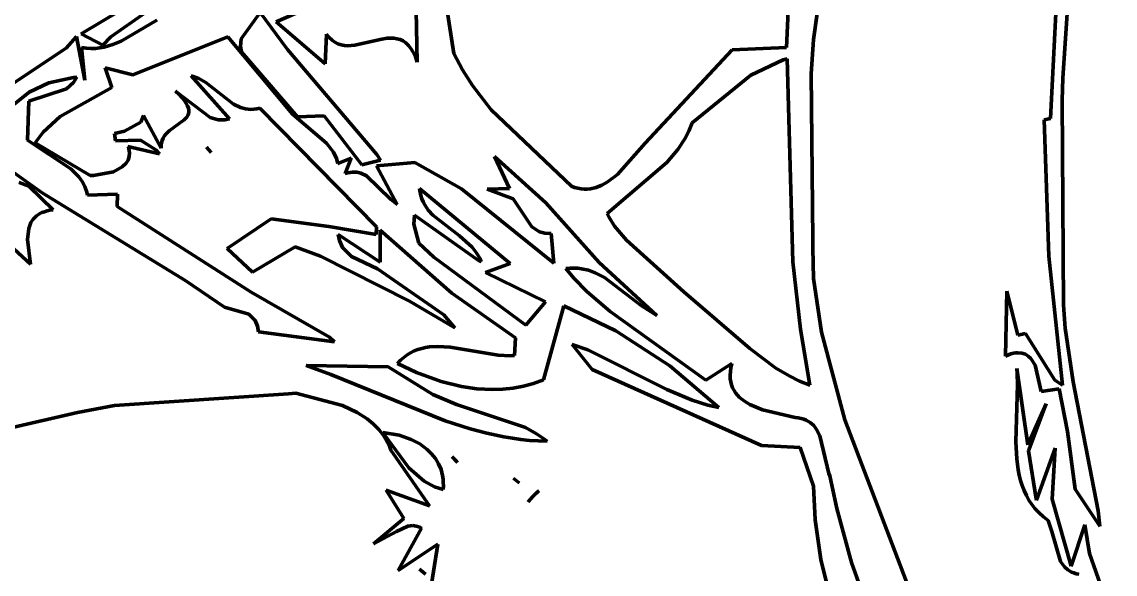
# Model space of a CAD drawing. Header units: millimetres. Extents: x 0 to 11, y 0 to 14.1.
# Drawn here: x 6.625 to 7.959, y 4.24 to 4.915 of the extents above; entities that cross this region are included whole.
import ezdxf

# ---------------------------------------------------------------- set-up
doc = ezdxf.new("R2010")
doc.units = ezdxf.units.MM
doc.layers.add('color#010101ff', color=7, linetype='CONTINUOUS', lineweight=100)
doc.layers.add('color#fefefeff', color=7, linetype='CONTINUOUS', lineweight=100)

msp = doc.modelspace()

# ---------------------------------------------------------------- linework, layer by layer
at = {"layer": 'color#010101ff'}
for p, q in [((7.913, 5.1012), (7.8954, 4.8462)), ((7.8806, 4.797), (7.8918, 5.0256)), ((7.1323, 5.0053), (7.1521, 4.8763)), ((7.1073, 4.8659), (7.1049, 4.9938)), ((7.0627, 4.9708), (6.9352, 4.9151)), ((6.6969, 4.9006), (6.7685, 4.9438)), ((6.7752, 4.9259), (6.7333, 4.8968)), ((6.9157, 4.9264), (6.8923, 4.8945)), ((6.9491, 4.8815), (6.9157, 4.9264)), ((7.558, 4.8839), (7.5601, 4.9282)), ((7.5956, 4.9252), (7.5913, 4.8937)), ((6.7458, 4.8916), (6.7895, 4.9173)), ((6.9352, 4.9151), (6.9951, 4.8636)), ((6.7237, 4.8868), (6.6969, 4.9006)), ((6.9951, 4.8636), (6.9967, 4.9)), ((6.9967, 4.9), (6.9999, 4.8959)), ((6.6787, 4.8831), (6.6915, 4.897)), ((6.6915, 4.897), (6.7016, 4.8438)), ((6.7333, 4.8968), (6.7237, 4.8868)), ((6.7253, 4.8842), (6.7306, 4.8856)), ((6.7306, 4.8856), (6.7357, 4.8873)), ((6.7357, 4.8873), (6.7458, 4.8916)), ((6.8763, 4.8966), (6.7601, 4.8503)), ((6.9551, 4.8022), (6.8763, 4.8966)), ((6.8923, 4.8945), (6.8915, 4.885)), ((6.9999, 4.8959), (7.0033, 4.8927)), ((7.0033, 4.8927), (7.0068, 4.8901)), ((7.0068, 4.8901), (7.0106, 4.8883)), ((7.0106, 4.8883), (7.0145, 4.887)), ((7.0145, 4.887), (7.0185, 4.8862)), ((7.0185, 4.8862), (7.0226, 4.8859)), ((7.0226, 4.8859), (7.0268, 4.8861)), ((7.0268, 4.8861), (7.0311, 4.8865)), ((7.0311, 4.8865), (7.062, 4.8936)), ((7.062, 4.8936), (7.0705, 4.895)), ((7.0705, 4.895), (7.0747, 4.8952)), ((7.0747, 4.8952), (7.0787, 4.8951)), ((7.0787, 4.8951), (7.0826, 4.8945)), ((7.0826, 4.8945), (7.0864, 4.8934)), ((7.0864, 4.8934), (7.09, 4.8917)), ((7.09, 4.8917), (7.0934, 4.8894)), ((7.0934, 4.8894), (7.0967, 4.8863)), ((7.0967, 4.8863), (7.0997, 4.8825)), ((7.5913, 4.8937), (7.5881, 4.8514)), ((6.6046, 4.8336), (6.6787, 4.8831)), ((6.7016, 4.8438), (6.6975, 4.8839)), ((6.6975, 4.8839), (6.7033, 4.883)), ((6.7033, 4.883), (6.709, 4.8826)), ((6.709, 4.8826), (6.7145, 4.8827)), ((6.7145, 4.8827), (6.72, 4.8833)), ((6.72, 4.8833), (6.7253, 4.8842)), ((6.8915, 4.885), (6.8928, 4.8785)), ((6.8928, 4.8785), (6.9611, 4.7989)), ((7.0581, 4.7529), (6.9491, 4.8815)), ((7.0997, 4.8825), (7.1025, 4.8779)), ((7.1025, 4.8779), (7.1051, 4.8724)), ((7.1051, 4.8724), (7.1073, 4.8659)), ((7.1521, 4.8763), (7.1628, 4.8564)), ((7.3858, 4.7668), (7.492, 4.8807)), ((7.492, 4.8807), (7.558, 4.8839)), ((6.7601, 4.8503), (6.7264, 4.8588)), ((6.7264, 4.8588), (6.7345, 4.835)), ((7.5542, 4.8685), (7.5145, 4.8499)), ((7.5588, 4.8701), (7.5542, 4.8685)), ((7.5661, 4.6218), (7.5588, 4.8701)), ((6.6877, 4.8472), (6.6578, 4.8405)), ((6.6877, 4.8411), (6.6916, 4.8475)), ((6.6916, 4.8475), (6.6877, 4.8472)), ((6.878, 4.7965), (6.8312, 4.8491)), ((6.8312, 4.8491), (6.8344, 4.8483)), ((6.8344, 4.8483), (6.8406, 4.8459)), ((6.8406, 4.8459), (6.8493, 4.841)), ((7.1628, 4.8564), (7.1749, 4.8375)), ((7.5145, 4.8499), (7.4429, 4.7918)), ((7.5881, 4.8514), (7.5903, 4.6494)), ((7.8954, 4.8462), (7.8948, 4.8193)), ((6.633, 4.8181), (6.6793, 4.8333)), ((6.6578, 4.8405), (6.6337, 4.8291)), ((6.7345, 4.835), (6.6714, 4.7993)), ((6.6793, 4.8333), (6.6877, 4.8411)), ((6.8493, 4.841), (6.8832, 4.8145)), ((7.1749, 4.8375), (7.1978, 4.8078)), ((6.6337, 4.8291), (6.6129, 4.8126)), ((6.8166, 4.8262), (6.8122, 4.8304)), ((6.8122, 4.8304), (6.8544, 4.7983)), ((6.8202, 4.8223), (6.8166, 4.8262)), ((6.8231, 4.8188), (6.8202, 4.8223)), ((6.8254, 4.8155), (6.8231, 4.8188)), ((7.8948, 4.8193), (7.8962, 4.5691)), ((6.6315, 4.7707), (6.633, 4.8181)), ((6.827, 4.8125), (6.8254, 4.8155)), ((6.828, 4.8097), (6.827, 4.8125)), ((6.8285, 4.8072), (6.828, 4.8097)), ((6.8286, 4.8048), (6.8285, 4.8072)), ((6.8832, 4.8145), (6.8917, 4.8104)), ((6.8917, 4.8104), (6.8978, 4.8087)), ((6.8978, 4.8087), (6.9044, 4.8082)), ((6.9044, 4.8082), (6.9078, 4.8083)), ((6.9078, 4.8083), (6.9115, 4.8088)), ((6.9115, 4.8088), (6.9152, 4.8096)), ((6.9152, 4.8096), (7.0577, 4.6647)), ((7.1978, 4.8078), (7.2955, 4.7143)), ((6.6714, 4.7993), (6.6507, 4.7805)), ((6.7501, 4.7814), (6.7701, 4.7927)), ((6.7701, 4.7927), (6.773, 4.8005)), ((6.773, 4.8005), (6.7946, 4.7606)), ((6.8044, 4.782), (6.8228, 4.7953)), ((6.8228, 4.7953), (6.8261, 4.7988)), ((6.8261, 4.7988), (6.8273, 4.8007)), ((6.8273, 4.8007), (6.8281, 4.8027)), ((6.8281, 4.8027), (6.8286, 4.8048)), ((6.8544, 4.7983), (6.8643, 4.7956)), ((6.8643, 4.7956), (6.8723, 4.7955)), ((6.8723, 4.7955), (6.878, 4.7965)), ((6.9965, 4.7668), (6.9551, 4.8022)), ((6.9611, 4.7989), (6.9937, 4.8001)), ((6.9937, 4.8001), (7.0398, 4.7403)), ((7.4429, 4.7918), (7.4389, 4.7817)), ((7.8728, 4.7955), (7.8806, 4.797)), ((7.8784, 4.6287), (7.8728, 4.7955)), ((6.6507, 4.7805), (6.641, 4.7674)), ((6.7379, 4.7789), (6.7501, 4.7814)), ((6.7389, 4.7699), (6.7379, 4.7789)), ((6.8003, 4.7779), (6.8044, 4.782)), ((7.4389, 4.7817), (7.4342, 4.7723)), ((6.6846, 4.7355), (6.6315, 4.7707)), ((6.641, 4.7674), (6.7079, 4.7274)), ((6.7696, 4.7705), (6.7389, 4.7699)), ((6.7882, 4.7589), (6.7696, 4.7705)), ((6.7946, 4.7641), (6.795, 4.7673)), ((6.795, 4.7673), (6.7958, 4.7703)), ((6.7958, 4.7703), (6.797, 4.773)), ((6.797, 4.773), (6.7985, 4.7755)), ((6.7985, 4.7755), (6.8003, 4.7779)), ((7.0052, 4.7558), (6.9965, 4.7668)), ((7.3518, 4.7286), (7.3858, 4.7668)), ((7.4342, 4.7723), (7.4256, 4.7591)), ((6.7551, 4.7602), (6.7542, 4.763)), ((6.7542, 4.763), (6.7926, 4.7538)), ((6.7557, 4.7576), (6.7551, 4.7602)), ((6.756, 4.7551), (6.7557, 4.7576)), ((6.7557, 4.7505), (6.756, 4.7551)), ((6.7926, 4.7538), (6.7882, 4.7589)), ((6.7946, 4.7606), (6.7946, 4.7641)), ((6.8502, 4.7619), (6.8559, 4.7555)), ((6.8559, 4.7555), (6.8502, 4.7619)), ((7.0087, 4.7481), (7.0052, 4.7558)), ((7.0627, 4.7463), (7.0581, 4.7529)), ((7.4256, 4.7591), (7.412, 4.7432)), ((6.7472, 4.7378), (6.7521, 4.7425)), ((6.7521, 4.7425), (6.7544, 4.7463)), ((6.7544, 4.7463), (6.7557, 4.7505)), ((7.0103, 4.7422), (7.0087, 4.7481)), ((7.0267, 4.7487), (7.0103, 4.7422)), ((7.0194, 4.7297), (7.0267, 4.7487)), ((7.0398, 4.7403), (7.0627, 4.7463)), ((7.1045, 4.7431), (7.0575, 4.7393)), ((7.0575, 4.7393), (7.083, 4.6918)), ((7.1614, 4.7111), (7.1045, 4.7431)), ((7.2644, 4.6939), (7.2015, 4.7507)), ((7.2015, 4.7507), (7.2201, 4.7114)), ((7.412, 4.7432), (7.3392, 4.6809)), ((6.6126, 4.7328), (6.6496, 4.7061)), ((6.6942, 4.7257), (6.6846, 4.7355)), ((6.6982, 4.72), (6.6942, 4.7257)), ((6.7079, 4.7274), (6.7121, 4.7273)), ((6.7121, 4.7273), (6.7364, 4.7319)), ((6.7364, 4.7319), (6.7472, 4.7378)), ((7.0225, 4.7306), (7.0194, 4.7297)), ((7.0283, 4.7314), (7.0225, 4.7306)), ((7.0337, 4.7313), (7.0283, 4.7314)), ((7.0386, 4.7301), (7.0337, 4.7313)), ((7.0454, 4.727), (7.0386, 4.7301)), ((7.0746, 4.6985), (7.0454, 4.727)), ((7.3393, 4.7192), (7.3518, 4.7286)), ((6.6332, 4.7143), (6.6214, 4.7187)), ((6.6629, 4.6856), (6.6332, 4.7143)), ((6.7014, 4.7138), (6.6982, 4.72)), ((6.7038, 4.7069), (6.7014, 4.7138)), ((7.2955, 4.7143), (7.2995, 4.7129)), ((7.2995, 4.7129), (7.3035, 4.7118)), ((7.3035, 4.7118), (7.3074, 4.7112)), ((7.3187, 4.7113), (7.3258, 4.7129)), ((7.3258, 4.7129), (7.3327, 4.7156)), ((7.3327, 4.7156), (7.3393, 4.7192)), ((6.6496, 4.7061), (6.8248, 4.5987)), ((6.7047, 4.7032), (6.7038, 4.7069)), ((6.7416, 4.7045), (6.7047, 4.7032)), ((6.7411, 4.6895), (6.7416, 4.7045)), ((7.083, 4.6918), (7.0746, 4.6985)), ((7.1102, 4.7114), (7.2207, 4.6201)), ((7.1108, 4.707), (7.1102, 4.7114)), ((7.1118, 4.7028), (7.1108, 4.707)), ((7.113, 4.6989), (7.1118, 4.7028)), ((7.1146, 4.6951), (7.113, 4.6989)), ((7.2742, 4.6202), (7.1614, 4.7111)), ((7.2201, 4.7114), (7.1928, 4.7108)), ((7.1928, 4.7108), (7.2245, 4.6991)), ((7.2245, 4.6991), (7.2473, 4.6647)), ((7.3074, 4.7112), (7.3112, 4.7109)), ((7.3112, 4.7109), (7.315, 4.7109)), ((7.315, 4.7109), (7.3187, 4.7113)), ((6.6554, 4.6842), (6.659, 4.685)), ((6.659, 4.685), (6.6629, 4.6856)), ((6.9048, 4.5849), (6.7411, 4.6895)), ((7.1165, 4.6916), (7.1146, 4.6951)), ((7.1209, 4.6851), (7.1165, 4.6916)), ((7.1262, 4.6791), (7.1209, 4.6851)), ((7.3293, 4.6212), (7.2644, 4.6939)), ((6.6357, 4.6699), (6.6384, 4.6741)), ((6.6384, 4.6741), (6.642, 4.6777)), ((6.642, 4.6777), (6.6465, 4.6808)), ((6.6465, 4.6808), (6.6492, 4.6821)), ((6.6492, 4.6821), (6.6522, 4.6832)), ((6.6522, 4.6832), (6.6554, 4.6842)), ((6.929, 4.6744), (6.8754, 4.6384)), ((6.9996, 4.6652), (6.929, 4.6744)), ((7.1031, 4.6679), (7.1041, 4.6791)), ((7.1041, 4.6791), (7.1823, 4.6236)), ((7.1588, 4.6536), (7.1262, 4.6791)), ((7.3392, 4.6809), (7.3412, 4.677)), ((7.3412, 4.677), (7.3483, 4.6657)), ((6.584, 4.666), (6.6353, 4.6191)), ((6.6317, 4.6492), (6.633, 4.6628)), ((6.633, 4.6628), (6.6357, 4.6699)), ((7.0571, 4.6555), (6.9996, 4.6652)), ((7.0577, 4.6647), (7.0571, 4.6555)), ((7.062, 4.6216), (7.0619, 4.6608)), ((7.0619, 4.6608), (7.1496, 4.5835)), ((7.1093, 4.6449), (7.1031, 4.6679)), ((7.2473, 4.6647), (7.2565, 4.6588)), ((7.2565, 4.6588), (7.2633, 4.6569)), ((7.3483, 4.6657), (7.3629, 4.6485)), ((6.6353, 4.6191), (6.6317, 4.6492)), ((7.0123, 4.648), (7.0108, 4.6555)), ((7.0108, 4.6555), (7.062, 4.6216)), ((7.0162, 4.6396), (7.0123, 4.648)), ((7.1277, 4.6276), (7.1093, 4.6449)), ((7.1743, 4.6397), (7.1588, 4.6536)), ((7.2633, 4.6569), (7.271, 4.6566)), ((7.271, 4.6566), (7.2742, 4.6202)), ((7.3629, 4.6485), (7.4327, 4.5853)), ((7.5903, 4.6494), (7.5902, 4.6388)), ((6.8754, 4.6384), (6.9062, 4.6092)), ((6.9062, 4.6092), (6.9582, 4.6401)), ((6.9582, 4.6401), (6.9892, 4.6289)), ((7.0272, 4.6286), (7.0162, 4.6396)), ((7.1795, 4.6334), (7.1743, 4.6397)), ((7.1838, 4.6263), (7.1795, 4.6334)), ((7.5902, 4.6388), (7.5913, 4.6018)), ((6.9892, 4.6289), (7.0979, 4.574)), ((7.0589, 4.6136), (7.0272, 4.6286)), ((7.24, 4.5444), (7.1277, 4.6276)), ((7.1823, 4.6236), (7.1856, 4.6224)), ((7.1856, 4.6224), (7.1838, 4.6263)), ((7.2207, 4.6201), (7.1909, 4.609)), ((7.3997, 4.5566), (7.3293, 4.6212)), ((7.5751, 4.5396), (7.5661, 4.6218)), ((7.8951, 4.4712), (7.8784, 4.6287)), ((7.14, 4.5573), (7.0589, 4.6136)), ((7.1909, 4.609), (7.2641, 4.5731)), ((7.2888, 4.6139), (7.2938, 4.6143)), ((7.2987, 4.6022), (7.2888, 4.6139)), ((7.2938, 4.6143), (7.2986, 4.6143)), ((7.2986, 4.6143), (7.3033, 4.6141)), ((7.3033, 4.6141), (7.3078, 4.6135)), ((7.3078, 4.6135), (7.3164, 4.6116)), ((7.3164, 4.6116), (7.3245, 4.6087)), ((7.3245, 4.6087), (7.3359, 4.6028)), ((6.8248, 4.5987), (6.872, 4.5666)), ((7.3145, 4.5858), (7.2987, 4.6022)), ((7.3359, 4.6028), (7.3811, 4.5682)), ((7.5913, 4.6018), (7.601, 4.5361)), ((7.0004, 4.53), (6.9048, 4.5849)), ((7.1496, 4.5835), (7.2273, 4.529)), ((7.343, 4.5613), (7.3145, 4.5858)), ((7.4327, 4.5853), (7.5133, 4.5159)), ((7.8257, 4.5068), (7.8273, 4.5861)), ((7.8273, 4.5861), (7.8406, 4.5325)), ((6.872, 4.5666), (6.9017, 4.558)), ((7.0979, 4.574), (7.1531, 4.5412)), ((7.2641, 4.5731), (7.24, 4.5444)), ((7.2617, 4.4779), (7.2865, 4.5682)), ((7.2865, 4.5682), (7.35, 4.5376)), ((7.3811, 4.5682), (7.3997, 4.5566)), ((7.8962, 4.5691), (7.8982, 4.5408)), ((6.9017, 4.558), (6.9094, 4.5505)), ((7.1531, 4.5412), (7.14, 4.5573)), ((7.4597, 4.4776), (7.343, 4.5613)), ((6.9094, 4.5505), (6.9125, 4.5433)), ((6.9125, 4.5433), (6.9134, 4.5365)), ((7.5865, 4.4715), (7.5751, 4.5396)), ((7.8982, 4.5408), (7.9081, 4.4755)), ((6.9134, 4.5365), (7.0065, 4.5244)), ((7.0065, 4.5244), (7.0004, 4.53)), ((7.2273, 4.529), (7.2263, 4.5074)), ((7.35, 4.5376), (7.4159, 4.4948)), ((7.601, 4.5361), (7.6295, 4.4289)), ((7.8406, 4.5325), (7.85, 4.5344)), ((7.85, 4.5344), (7.8858, 4.4774)), ((7.1037, 4.5132), (7.0993, 4.511)), ((7.1082, 4.515), (7.1037, 4.5132)), ((7.1128, 4.5163), (7.1082, 4.515)), ((7.1175, 4.5173), (7.1128, 4.5163)), ((7.1224, 4.518), (7.1175, 4.5173)), ((7.1323, 4.5185), (7.1224, 4.518)), ((7.1477, 4.5176), (7.1323, 4.5185)), ((7.2061, 4.508), (7.1477, 4.5176)), ((7.3156, 4.5144), (7.2964, 4.521)), ((7.2964, 4.521), (7.3211, 4.4904)), ((7.4121, 4.4659), (7.3156, 4.5144)), ((7.5133, 4.5159), (7.545, 4.4922)), ((7.0871, 4.5018), (7.0834, 4.4976)), ((7.091, 4.5053), (7.0871, 4.5018)), ((7.0951, 4.5084), (7.091, 4.5053)), ((7.0993, 4.511), (7.0951, 4.5084)), ((7.2213, 4.5072), (7.2061, 4.508)), ((7.2263, 4.5074), (7.2213, 4.5072)), ((7.8291, 4.5082), (7.8257, 4.5068)), ((7.8322, 4.5094), (7.8291, 4.5082)), ((7.8352, 4.5102), (7.8322, 4.5094)), ((7.838, 4.5107), (7.8352, 4.5102)), ((7.8407, 4.5109), (7.838, 4.5107)), ((7.8455, 4.5106), (7.8407, 4.5109)), ((7.8498, 4.5092), (7.8455, 4.5106)), ((7.8534, 4.5069), (7.8498, 4.5092)), ((7.8566, 4.5038), (7.8534, 4.5069)), ((7.8616, 4.4957), (7.8566, 4.5038)), ((6.9719, 4.4952), (7.0019, 4.4843)), ((7.0718, 4.4936), (6.9719, 4.4952)), ((7.1264, 4.46), (7.0718, 4.4936)), ((7.0834, 4.4976), (7.1064, 4.4867)), ((7.1064, 4.4867), (7.1365, 4.4757)), ((7.3211, 4.4904), (7.5276, 4.3977)), ((7.4159, 4.4948), (7.4755, 4.444)), ((7.4916, 4.4976), (7.4597, 4.4776)), ((7.4894, 4.4834), (7.4896, 4.4879)), ((7.4896, 4.4879), (7.4904, 4.4926)), ((7.4904, 4.4926), (7.4916, 4.4976)), ((7.545, 4.4922), (7.5621, 4.4822)), ((7.8397, 4.4851), (7.8392, 4.4915)), ((7.8392, 4.4915), (7.8526, 4.3984)), ((7.8401, 4.472), (7.8397, 4.4851)), ((7.8692, 4.4634), (7.8616, 4.4957)), ((7.0019, 4.4843), (7.1415, 4.4278)), ((7.1365, 4.4757), (7.1613, 4.4696)), ((7.237, 4.4701), (7.2494, 4.4734)), ((7.2494, 4.4734), (7.2617, 4.4779)), ((7.4895, 4.4792), (7.4894, 4.4834)), ((7.4901, 4.4753), (7.4895, 4.4792)), ((7.4911, 4.4716), (7.4901, 4.4753)), ((7.4924, 4.4681), (7.4911, 4.4716)), ((7.5621, 4.4822), (7.574, 4.4764)), ((7.574, 4.4764), (7.5865, 4.4715)), ((7.8382, 4.402), (7.8401, 4.472)), ((7.8858, 4.4774), (7.8951, 4.4712)), ((7.9081, 4.4755), (7.9387, 4.3177)), ((6.9501, 4.4607), (6.7379, 4.4463)), ((6.9593, 4.4615), (6.9501, 4.4607)), ((7.016, 4.4463), (6.9593, 4.4615)), ((7.1552, 4.4478), (7.1264, 4.46)), ((7.1613, 4.4696), (7.1802, 4.4668)), ((7.1802, 4.4668), (7.1992, 4.4659)), ((7.1992, 4.4659), (7.2118, 4.4663)), ((7.2118, 4.4663), (7.2244, 4.4677)), ((7.2244, 4.4677), (7.237, 4.4701)), ((7.443, 4.4528), (7.4121, 4.4659)), ((7.4941, 4.4649), (7.4924, 4.4681)), ((7.4961, 4.4618), (7.4941, 4.4649)), ((7.4984, 4.459), (7.4961, 4.4618)), ((7.5009, 4.4564), (7.4984, 4.459)), ((7.8911, 4.4668), (7.8692, 4.4634)), ((7.9013, 4.4146), (7.8911, 4.4668)), ((6.7379, 4.4463), (6.6924, 4.4379)), ((7.034, 4.4379), (7.016, 4.4463)), ((7.2394, 4.4195), (7.1552, 4.4478)), ((7.4622, 4.4469), (7.443, 4.4528)), ((7.4755, 4.444), (7.4622, 4.4469)), ((7.5068, 4.4517), (7.5009, 4.4564)), ((7.5136, 4.4476), (7.5068, 4.4517)), ((7.5288, 4.4413), (7.5136, 4.4476)), ((7.8526, 4.3984), (7.8751, 4.4484)), ((7.8751, 4.4484), (7.8535, 4.3913)), ((6.6924, 4.4379), (6.6094, 4.4189)), ((7.0462, 4.4301), (7.034, 4.4379)), ((7.5689, 4.4319), (7.5288, 4.4413)), ((7.5726, 4.4315), (7.5689, 4.4319)), ((7.576, 4.4308), (7.5726, 4.4315)), ((7.0537, 4.4241), (7.0462, 4.4301)), ((7.0604, 4.4173), (7.0537, 4.4241)), ((7.1415, 4.4278), (7.1719, 4.418)), ((7.1719, 4.418), (7.1924, 4.4125)), ((7.253, 4.412), (7.2394, 4.4195)), ((7.5792, 4.4299), (7.576, 4.4308)), ((7.5821, 4.4287), (7.5792, 4.4299)), ((7.5872, 4.4257), (7.5821, 4.4287)), ((7.5914, 4.4219), (7.5872, 4.4257)), ((7.5949, 4.4173), (7.5914, 4.4219)), ((7.6295, 4.4289), (7.7349, 4.1512)), ((7.0662, 4.4098), (7.0604, 4.4173)), ((7.0653, 4.4136), (7.0971, 4.3702)), ((7.0851, 4.4102), (7.0653, 4.4136)), ((7.0688, 4.4057), (7.0662, 4.4098)), ((7.0712, 4.4014), (7.0688, 4.4057)), ((7.1001, 4.405), (7.0851, 4.4102)), ((7.1104, 4.3996), (7.1001, 4.405)), ((7.1924, 4.4125), (7.2131, 4.4081)), ((7.2131, 4.4081), (7.2235, 4.4064)), ((7.2235, 4.4064), (7.234, 4.4049)), ((7.234, 4.4049), (7.2445, 4.4039)), ((7.2616, 4.4061), (7.253, 4.412)), ((7.2658, 4.4029), (7.2616, 4.4061)), ((7.599, 4.4095), (7.5949, 4.4173)), ((7.61, 4.3635), (7.599, 4.4095)), ((7.9106, 4.3443), (7.9013, 4.4146)), ((7.0733, 4.3968), (7.0712, 4.4014)), ((7.0751, 4.3921), (7.0733, 4.3968)), ((7.1224, 4.3239), (7.0751, 4.3921)), ((7.1196, 4.3928), (7.1104, 4.3996)), ((7.1249, 4.3876), (7.1196, 4.3928)), ((7.2445, 4.4039), (7.2551, 4.4032)), ((7.2551, 4.4032), (7.2658, 4.4029)), ((7.5276, 4.3977), (7.5749, 4.3953)), ((7.5749, 4.3953), (7.5912, 4.3481)), ((7.8392, 4.3812), (7.8382, 4.402)), ((7.8535, 4.3913), (7.8631, 4.3325)), ((7.8634, 4.3309), (7.8861, 4.3945)), ((7.8861, 4.3945), (7.8827, 4.332)), ((7.1296, 4.3818), (7.1249, 4.3876)), ((7.1334, 4.3754), (7.1296, 4.3818)), ((7.15, 4.3837), (7.1539, 4.3798)), ((7.1565, 4.377), (7.15, 4.3837)), ((7.1539, 4.3798), (7.1565, 4.377)), ((7.841, 4.3678), (7.8392, 4.3812)), ((7.0971, 4.3702), (7.1159, 4.3539)), ((7.1364, 4.3684), (7.1334, 4.3754)), ((7.1383, 4.3608), (7.1364, 4.3684)), ((7.8423, 4.3613), (7.841, 4.3678)), ((7.1159, 4.3539), (7.1285, 4.3472)), ((7.1389, 4.3567), (7.1383, 4.3608)), ((7.1392, 4.3525), (7.1389, 4.3567)), ((7.1393, 4.3482), (7.1392, 4.3525)), ((7.2248, 4.3575), (7.2258, 4.3568)), ((7.232, 4.3522), (7.2248, 4.3575)), ((7.2258, 4.3568), (7.232, 4.3522)), ((7.6109, 4.3607), (7.61, 4.3635)), ((7.6196, 4.3206), (7.6109, 4.3607)), ((7.8439, 4.3549), (7.8423, 4.3613)), ((7.8459, 4.3486), (7.8439, 4.3549)), ((7.0911, 4.3085), (7.0695, 4.343)), ((7.0695, 4.343), (7.1224, 4.3239)), ((7.1285, 4.3472), (7.139, 4.3437)), ((7.139, 4.3437), (7.1393, 4.3482)), ((7.2557, 4.3424), (7.2488, 4.3358)), ((7.2488, 4.3358), (7.2542, 4.3409)), ((7.2542, 4.3409), (7.2557, 4.3424)), ((7.5912, 4.3481), (7.5931, 4.307)), ((7.8482, 4.3425), (7.8459, 4.3486)), ((7.851, 4.3366), (7.8482, 4.3425)), ((7.9407, 4.299), (7.9106, 4.3443)), ((7.2429, 4.3287), (7.2488, 4.3358)), ((7.2442, 4.3303), (7.2429, 4.3287)), ((7.2488, 4.3358), (7.2442, 4.3303)), ((7.8542, 4.331), (7.851, 4.3366)), ((7.8578, 4.3255), (7.8542, 4.331)), ((7.8619, 4.3202), (7.8578, 4.3255)), ((7.8631, 4.3325), (7.8634, 4.3309)), ((7.8827, 4.332), (7.9056, 4.2502)), ((7.6374, 4.2548), (7.6196, 4.3206)), ((7.8666, 4.3152), (7.8619, 4.3202)), ((7.8718, 4.3105), (7.8666, 4.3152)), ((7.9387, 4.3177), (7.9407, 4.299)), ((7.0541, 4.2775), (7.0911, 4.3085)), ((7.096, 4.2992), (7.082, 4.2927)), ((7.1021, 4.2998), (7.096, 4.2992)), ((7.1062, 4.2992), (7.1021, 4.2998)), ((7.1105, 4.2977), (7.1062, 4.2992)), ((7.5931, 4.307), (7.6, 4.2583)), ((7.8775, 4.306), (7.8718, 4.3105)), ((7.8819, 4.2925), (7.8775, 4.306)), ((7.9056, 4.2502), (7.9225, 4.3008)), ((7.9225, 4.3008), (7.928, 4.2656)), ((7.082, 4.2927), (7.0541, 4.2775)), ((7.0842, 4.2451), (7.1126, 4.2965)), ((7.1126, 4.2965), (7.1105, 4.2977)), ((7.8928, 4.2558), (7.8819, 4.2925)), ((7.1327, 4.277), (7.0842, 4.2451)), ((7.1221, 4.2103), (7.1327, 4.277)), ((7.6, 4.2583), (7.6117, 4.2106)), ((7.928, 4.2656), (7.9594, 4.1772)), ((7.1101, 4.2464), (7.1174, 4.2405)), ((7.1144, 4.2429), (7.1101, 4.2464)), ((7.7342, 3.9847), (7.6374, 4.2548)), ((7.8975, 4.2493), (7.8928, 4.2558)), ((7.9015, 4.2457), (7.8975, 4.2493)), ((7.9062, 4.2429), (7.9015, 4.2457)), ((7.1174, 4.2405), (7.1144, 4.2429)), ((7.9089, 4.2419), (7.9062, 4.2429)), ((7.9119, 4.241), (7.9089, 4.2419)), ((7.9151, 4.2405), (7.9119, 4.241))]:
    msp.add_line(p, q, dxfattribs=at)
at = {"layer": 'color#fefefeff'}
for p, q in [((7.8954, 4.8462), (7.913, 5.1012)), ((7.8918, 5.0256), (7.8806, 4.797)), ((7.1521, 4.8763), (7.1323, 5.0053)), ((7.1049, 4.9938), (7.1073, 4.8659)), ((6.9352, 4.9151), (7.0627, 4.9708)), ((6.7685, 4.9438), (6.6969, 4.9006)), ((6.7333, 4.8968), (6.7752, 4.9259)), ((6.8923, 4.8945), (6.9157, 4.9264)), ((6.9157, 4.9264), (6.9491, 4.8815)), ((7.5601, 4.9282), (7.558, 4.8839)), ((7.5913, 4.8937), (7.5956, 4.9252)), ((6.7895, 4.9173), (6.7458, 4.8916)), ((6.9951, 4.8636), (6.9352, 4.9151)), ((6.6969, 4.9006), (6.7237, 4.8868)), ((6.9967, 4.9), (6.9951, 4.8636)), ((6.9999, 4.8959), (6.9967, 4.9)), ((6.6915, 4.897), (6.6787, 4.8831)), ((6.7016, 4.8438), (6.6915, 4.897)), ((6.7237, 4.8868), (6.7333, 4.8968)), ((6.7306, 4.8856), (6.7253, 4.8842)), ((6.7357, 4.8873), (6.7306, 4.8856)), ((6.7458, 4.8916), (6.7357, 4.8873)), ((6.7601, 4.8503), (6.8763, 4.8966)), ((6.8763, 4.8966), (6.9551, 4.8022)), ((6.8915, 4.885), (6.8923, 4.8945)), ((7.0033, 4.8927), (6.9999, 4.8959)), ((7.0068, 4.8901), (7.0033, 4.8927)), ((7.0106, 4.8883), (7.0068, 4.8901)), ((7.0145, 4.887), (7.0106, 4.8883)), ((7.0185, 4.8862), (7.0145, 4.887)), ((7.0226, 4.8859), (7.0185, 4.8862)), ((7.0268, 4.8861), (7.0226, 4.8859)), ((7.0311, 4.8865), (7.0268, 4.8861)), ((7.062, 4.8936), (7.0311, 4.8865)), ((7.0705, 4.895), (7.062, 4.8936)), ((7.0747, 4.8952), (7.0705, 4.895)), ((7.0787, 4.8951), (7.0747, 4.8952)), ((7.0826, 4.8945), (7.0787, 4.8951)), ((7.0864, 4.8934), (7.0826, 4.8945)), ((7.09, 4.8917), (7.0864, 4.8934)), ((7.0934, 4.8894), (7.09, 4.8917)), ((7.0967, 4.8863), (7.0934, 4.8894)), ((7.0997, 4.8825), (7.0967, 4.8863)), ((7.5881, 4.8514), (7.5913, 4.8937)), ((6.6787, 4.8831), (6.6046, 4.8336)), ((6.7033, 4.883), (6.6975, 4.8839)), ((6.6975, 4.8839), (6.7016, 4.8438)), ((6.709, 4.8826), (6.7033, 4.883)), ((6.7145, 4.8827), (6.709, 4.8826)), ((6.72, 4.8833), (6.7145, 4.8827)), ((6.7253, 4.8842), (6.72, 4.8833)), ((6.8928, 4.8785), (6.8915, 4.885)), ((6.9611, 4.7989), (6.8928, 4.8785)), ((6.9491, 4.8815), (7.0581, 4.7529)), ((7.1025, 4.8779), (7.0997, 4.8825)), ((7.1051, 4.8724), (7.1025, 4.8779)), ((7.1073, 4.8659), (7.1051, 4.8724)), ((7.1628, 4.8564), (7.1521, 4.8763)), ((7.492, 4.8807), (7.3858, 4.7668)), ((7.558, 4.8839), (7.492, 4.8807)), ((6.7345, 4.835), (6.7264, 4.8588)), ((6.7264, 4.8588), (6.7601, 4.8503)), ((7.5145, 4.8499), (7.5542, 4.8685)), ((7.5542, 4.8685), (7.5588, 4.8701)), ((7.5588, 4.8701), (7.5661, 4.6218)), ((6.6578, 4.8405), (6.6877, 4.8472)), ((6.6877, 4.8472), (6.6916, 4.8475)), ((6.6916, 4.8475), (6.6877, 4.8411)), ((6.8344, 4.8483), (6.8312, 4.8491)), ((6.8312, 4.8491), (6.878, 4.7965)), ((6.8406, 4.8459), (6.8344, 4.8483)), ((6.8493, 4.841), (6.8406, 4.8459)), ((7.1749, 4.8375), (7.1628, 4.8564)), ((7.4429, 4.7918), (7.5145, 4.8499)), ((7.5903, 4.6494), (7.5881, 4.8514)), ((7.8948, 4.8193), (7.8954, 4.8462)), ((6.6793, 4.8333), (6.633, 4.8181)), ((6.6337, 4.8291), (6.6578, 4.8405)), ((6.6714, 4.7993), (6.7345, 4.835)), ((6.6877, 4.8411), (6.6793, 4.8333)), ((6.8832, 4.8145), (6.8493, 4.841)), ((7.1978, 4.8078), (7.1749, 4.8375)), ((6.6129, 4.8126), (6.6337, 4.8291)), ((6.8544, 4.7983), (6.8122, 4.8304)), ((6.8122, 4.8304), (6.8166, 4.8262)), ((6.8166, 4.8262), (6.8202, 4.8223)), ((6.8202, 4.8223), (6.8231, 4.8188)), ((6.8231, 4.8188), (6.8254, 4.8155)), ((7.8962, 4.5691), (7.8948, 4.8193)), ((6.633, 4.8181), (6.6315, 4.7707)), ((6.8254, 4.8155), (6.827, 4.8125)), ((6.827, 4.8125), (6.828, 4.8097)), ((6.828, 4.8097), (6.8285, 4.8072)), ((6.8285, 4.8072), (6.8286, 4.8048)), ((6.8917, 4.8104), (6.8832, 4.8145)), ((6.8978, 4.8087), (6.8917, 4.8104)), ((6.9044, 4.8082), (6.8978, 4.8087)), ((6.9078, 4.8083), (6.9044, 4.8082)), ((6.9115, 4.8088), (6.9078, 4.8083)), ((6.9152, 4.8096), (6.9115, 4.8088)), ((7.0577, 4.6647), (6.9152, 4.8096)), ((7.2955, 4.7143), (7.1978, 4.8078)), ((6.6507, 4.7805), (6.6714, 4.7993)), ((6.7701, 4.7927), (6.7501, 4.7814)), ((6.773, 4.8005), (6.7701, 4.7927)), ((6.7946, 4.7606), (6.773, 4.8005)), ((6.8228, 4.7953), (6.8044, 4.782)), ((6.8261, 4.7988), (6.8228, 4.7953)), ((6.8273, 4.8007), (6.8261, 4.7988)), ((6.8281, 4.8027), (6.8273, 4.8007)), ((6.8286, 4.8048), (6.8281, 4.8027)), ((6.8643, 4.7956), (6.8544, 4.7983)), ((6.8723, 4.7955), (6.8643, 4.7956)), ((6.878, 4.7965), (6.8723, 4.7955)), ((6.9551, 4.8022), (6.9965, 4.7668)), ((6.9937, 4.8001), (6.9611, 4.7989)), ((7.0398, 4.7403), (6.9937, 4.8001)), ((7.4389, 4.7817), (7.4429, 4.7918)), ((7.8806, 4.797), (7.8728, 4.7955)), ((7.8728, 4.7955), (7.8784, 4.6287)), ((6.641, 4.7674), (6.6507, 4.7805)), ((6.7501, 4.7814), (6.7379, 4.7789)), ((6.7379, 4.7789), (6.7389, 4.7699)), ((6.8044, 4.782), (6.8003, 4.7779)), ((7.4342, 4.7723), (7.4389, 4.7817)), ((6.6315, 4.7707), (6.6846, 4.7355)), ((6.7079, 4.7274), (6.641, 4.7674)), ((6.7389, 4.7699), (6.7696, 4.7705)), ((6.7696, 4.7705), (6.7882, 4.7589)), ((6.795, 4.7673), (6.7946, 4.7641)), ((6.7958, 4.7703), (6.795, 4.7673)), ((6.797, 4.773), (6.7958, 4.7703)), ((6.7985, 4.7755), (6.797, 4.773)), ((6.8003, 4.7779), (6.7985, 4.7755)), ((6.9965, 4.7668), (7.0052, 4.7558)), ((7.3858, 4.7668), (7.3518, 4.7286)), ((7.4256, 4.7591), (7.4342, 4.7723)), ((6.7926, 4.7538), (6.7542, 4.763)), ((6.7542, 4.763), (6.7551, 4.7602)), ((6.7551, 4.7602), (6.7557, 4.7576)), ((6.7557, 4.7576), (6.756, 4.7551)), ((6.756, 4.7551), (6.7557, 4.7505)), ((6.7882, 4.7589), (6.7926, 4.7538)), ((6.7946, 4.7641), (6.7946, 4.7606)), ((6.8502, 4.7619), (6.8559, 4.7555)), ((6.8559, 4.7555), (6.8502, 4.7619)), ((7.0052, 4.7558), (7.0087, 4.7481)), ((7.0581, 4.7529), (7.0627, 4.7463)), ((7.412, 4.7432), (7.4256, 4.7591)), ((6.7521, 4.7425), (6.7472, 4.7378)), ((6.7544, 4.7463), (6.7521, 4.7425)), ((6.7557, 4.7505), (6.7544, 4.7463)), ((7.0087, 4.7481), (7.0103, 4.7422)), ((7.0103, 4.7422), (7.0267, 4.7487)), ((7.0267, 4.7487), (7.0194, 4.7297)), ((7.0627, 4.7463), (7.0398, 4.7403)), ((7.0575, 4.7393), (7.1045, 4.7431)), ((7.083, 4.6918), (7.0575, 4.7393)), ((7.1045, 4.7431), (7.1614, 4.7111)), ((7.2201, 4.7114), (7.2015, 4.7507)), ((7.2015, 4.7507), (7.2644, 4.6939)), ((7.3392, 4.6809), (7.412, 4.7432)), ((6.6496, 4.7061), (6.6126, 4.7328)), ((6.6846, 4.7355), (6.6942, 4.7257)), ((6.6942, 4.7257), (6.6982, 4.72)), ((6.7121, 4.7273), (6.7079, 4.7274)), ((6.7364, 4.7319), (6.7121, 4.7273)), ((6.7472, 4.7378), (6.7364, 4.7319)), ((7.0194, 4.7297), (7.0225, 4.7306)), ((7.0225, 4.7306), (7.0283, 4.7314)), ((7.0283, 4.7314), (7.0337, 4.7313)), ((7.0337, 4.7313), (7.0386, 4.7301)), ((7.0386, 4.7301), (7.0454, 4.727)), ((7.0454, 4.727), (7.0746, 4.6985)), ((7.3518, 4.7286), (7.3393, 4.7192)), ((6.6214, 4.7187), (6.6332, 4.7143)), ((6.6332, 4.7143), (6.6629, 4.6856)), ((6.6982, 4.72), (6.7014, 4.7138)), ((6.7014, 4.7138), (6.7038, 4.7069)), ((7.2995, 4.7129), (7.2955, 4.7143)), ((7.3035, 4.7118), (7.2995, 4.7129)), ((7.3074, 4.7112), (7.3035, 4.7118)), ((7.3258, 4.7129), (7.3187, 4.7113)), ((7.3327, 4.7156), (7.3258, 4.7129)), ((7.3393, 4.7192), (7.3327, 4.7156)), ((6.8248, 4.5987), (6.6496, 4.7061)), ((6.7038, 4.7069), (6.7047, 4.7032)), ((6.7047, 4.7032), (6.7416, 4.7045)), ((6.7416, 4.7045), (6.7411, 4.6895)), ((7.0746, 4.6985), (7.083, 4.6918)), ((7.1102, 4.7114), (7.1108, 4.707)), ((7.2207, 4.6201), (7.1102, 4.7114)), ((7.1108, 4.707), (7.1118, 4.7028)), ((7.1118, 4.7028), (7.113, 4.6989)), ((7.113, 4.6989), (7.1146, 4.6951)), ((7.1614, 4.7111), (7.2742, 4.6202)), ((7.1928, 4.7108), (7.2201, 4.7114)), ((7.2245, 4.6991), (7.1928, 4.7108)), ((7.2473, 4.6647), (7.2245, 4.6991)), ((7.3112, 4.7109), (7.3074, 4.7112)), ((7.315, 4.7109), (7.3112, 4.7109)), ((7.3187, 4.7113), (7.315, 4.7109)), ((6.659, 4.685), (6.6554, 4.6842)), ((6.6629, 4.6856), (6.659, 4.685)), ((6.7411, 4.6895), (6.9048, 4.5849)), ((7.1146, 4.6951), (7.1165, 4.6916)), ((7.1165, 4.6916), (7.1209, 4.6851)), ((7.1209, 4.6851), (7.1262, 4.6791)), ((7.2644, 4.6939), (7.3293, 4.6212)), ((6.6384, 4.6741), (6.6357, 4.6699)), ((6.642, 4.6777), (6.6384, 4.6741)), ((6.6465, 4.6808), (6.642, 4.6777)), ((6.6492, 4.6821), (6.6465, 4.6808)), ((6.6522, 4.6832), (6.6492, 4.6821)), ((6.6554, 4.6842), (6.6522, 4.6832)), ((6.8754, 4.6384), (6.929, 4.6744)), ((6.929, 4.6744), (6.9996, 4.6652)), ((7.1041, 4.6791), (7.1031, 4.6679)), ((7.1823, 4.6236), (7.1041, 4.6791)), ((7.1262, 4.6791), (7.1588, 4.6536)), ((7.3412, 4.677), (7.3392, 4.6809)), ((7.3483, 4.6657), (7.3412, 4.677)), ((6.6353, 4.6191), (6.584, 4.666)), ((6.633, 4.6628), (6.6317, 4.6492)), ((6.6357, 4.6699), (6.633, 4.6628)), ((6.9996, 4.6652), (7.0571, 4.6555)), ((7.0571, 4.6555), (7.0577, 4.6647)), ((7.1496, 4.5835), (7.0619, 4.6608)), ((7.0619, 4.6608), (7.062, 4.6216)), ((7.1031, 4.6679), (7.1093, 4.6449)), ((7.2565, 4.6588), (7.2473, 4.6647)), ((7.2633, 4.6569), (7.2565, 4.6588)), ((7.3629, 4.6485), (7.3483, 4.6657)), ((6.6317, 4.6492), (6.6353, 4.6191)), ((7.062, 4.6216), (7.0108, 4.6555)), ((7.0108, 4.6555), (7.0123, 4.648)), ((7.0123, 4.648), (7.0162, 4.6396)), ((7.1093, 4.6449), (7.1277, 4.6276)), ((7.1588, 4.6536), (7.1743, 4.6397)), ((7.271, 4.6566), (7.2633, 4.6569)), ((7.2742, 4.6202), (7.271, 4.6566)), ((7.4327, 4.5853), (7.3629, 4.6485)), ((7.5902, 4.6388), (7.5903, 4.6494)), ((6.9062, 4.6092), (6.8754, 4.6384)), ((6.9582, 4.6401), (6.9062, 4.6092)), ((6.9892, 4.6289), (6.9582, 4.6401)), ((7.0162, 4.6396), (7.0272, 4.6286)), ((7.1743, 4.6397), (7.1795, 4.6334)), ((7.1795, 4.6334), (7.1838, 4.6263)), ((7.5913, 4.6018), (7.5902, 4.6388)), ((7.0979, 4.574), (6.9892, 4.6289)), ((7.0272, 4.6286), (7.0589, 4.6136)), ((7.1277, 4.6276), (7.24, 4.5444)), ((7.1856, 4.6224), (7.1823, 4.6236)), ((7.1838, 4.6263), (7.1856, 4.6224)), ((7.1909, 4.609), (7.2207, 4.6201)), ((7.3293, 4.6212), (7.3997, 4.5566)), ((7.5661, 4.6218), (7.5751, 4.5396)), ((7.8784, 4.6287), (7.8951, 4.4712)), ((7.0589, 4.6136), (7.14, 4.5573)), ((7.2641, 4.5731), (7.1909, 4.609)), ((7.2938, 4.6143), (7.2888, 4.6139)), ((7.2888, 4.6139), (7.2987, 4.6022)), ((7.2986, 4.6143), (7.2938, 4.6143)), ((7.3033, 4.6141), (7.2986, 4.6143)), ((7.3078, 4.6135), (7.3033, 4.6141)), ((7.3164, 4.6116), (7.3078, 4.6135)), ((7.3245, 4.6087), (7.3164, 4.6116)), ((7.3359, 4.6028), (7.3245, 4.6087)), ((6.872, 4.5666), (6.8248, 4.5987)), ((7.2987, 4.6022), (7.3145, 4.5858)), ((7.3811, 4.5682), (7.3359, 4.6028)), ((7.601, 4.5361), (7.5913, 4.6018)), ((6.9048, 4.5849), (7.0004, 4.53)), ((7.2273, 4.529), (7.1496, 4.5835)), ((7.3145, 4.5858), (7.343, 4.5613)), ((7.5133, 4.5159), (7.4327, 4.5853)), ((7.8273, 4.5861), (7.8257, 4.5068)), ((7.8406, 4.5325), (7.8273, 4.5861)), ((6.9017, 4.558), (6.872, 4.5666)), ((7.1531, 4.5412), (7.0979, 4.574)), ((7.24, 4.5444), (7.2641, 4.5731)), ((7.2865, 4.5682), (7.2617, 4.4779)), ((7.35, 4.5376), (7.2865, 4.5682)), ((7.3997, 4.5566), (7.3811, 4.5682)), ((7.8982, 4.5408), (7.8962, 4.5691)), ((6.9094, 4.5505), (6.9017, 4.558)), ((7.14, 4.5573), (7.1531, 4.5412)), ((7.343, 4.5613), (7.4597, 4.4776)), ((6.9125, 4.5433), (6.9094, 4.5505)), ((6.9134, 4.5365), (6.9125, 4.5433)), ((7.5751, 4.5396), (7.5865, 4.4715)), ((7.9081, 4.4755), (7.8982, 4.5408)), ((7.0065, 4.5244), (6.9134, 4.5365)), ((7.0004, 4.53), (7.0065, 4.5244)), ((7.2263, 4.5074), (7.2273, 4.529)), ((7.4159, 4.4948), (7.35, 4.5376)), ((7.6295, 4.4289), (7.601, 4.5361)), ((7.85, 4.5344), (7.8406, 4.5325)), ((7.8858, 4.4774), (7.85, 4.5344)), ((7.0993, 4.511), (7.1037, 4.5132)), ((7.1037, 4.5132), (7.1082, 4.515)), ((7.1082, 4.515), (7.1128, 4.5163)), ((7.1128, 4.5163), (7.1175, 4.5173)), ((7.1175, 4.5173), (7.1224, 4.518)), ((7.1224, 4.518), (7.1323, 4.5185)), ((7.1323, 4.5185), (7.1477, 4.5176)), ((7.1477, 4.5176), (7.2061, 4.508)), ((7.3211, 4.4904), (7.2964, 4.521)), ((7.2964, 4.521), (7.3156, 4.5144)), ((7.3156, 4.5144), (7.4121, 4.4659)), ((7.545, 4.4922), (7.5133, 4.5159)), ((7.0834, 4.4976), (7.0871, 4.5018)), ((7.0871, 4.5018), (7.091, 4.5053)), ((7.091, 4.5053), (7.0951, 4.5084)), ((7.0951, 4.5084), (7.0993, 4.511)), ((7.2061, 4.508), (7.2213, 4.5072)), ((7.2213, 4.5072), (7.2263, 4.5074)), ((7.8257, 4.5068), (7.8291, 4.5082)), ((7.8291, 4.5082), (7.8322, 4.5094)), ((7.8322, 4.5094), (7.8352, 4.5102)), ((7.8352, 4.5102), (7.838, 4.5107)), ((7.838, 4.5107), (7.8407, 4.5109)), ((7.8407, 4.5109), (7.8455, 4.5106)), ((7.8455, 4.5106), (7.8498, 4.5092)), ((7.8498, 4.5092), (7.8534, 4.5069)), ((7.8534, 4.5069), (7.8566, 4.5038)), ((7.8566, 4.5038), (7.8616, 4.4957)), ((6.9719, 4.4952), (7.0718, 4.4936)), ((7.0019, 4.4843), (6.9719, 4.4952)), ((7.0718, 4.4936), (7.1264, 4.46)), ((7.1064, 4.4867), (7.0834, 4.4976)), ((7.1365, 4.4757), (7.1064, 4.4867)), ((7.5276, 4.3977), (7.3211, 4.4904)), ((7.4755, 4.444), (7.4159, 4.4948)), ((7.4597, 4.4776), (7.4916, 4.4976)), ((7.4896, 4.4879), (7.4894, 4.4834)), ((7.4904, 4.4926), (7.4896, 4.4879)), ((7.4916, 4.4976), (7.4904, 4.4926)), ((7.5621, 4.4822), (7.545, 4.4922)), ((7.8526, 4.3984), (7.8392, 4.4915)), ((7.8392, 4.4915), (7.8397, 4.4851)), ((7.8397, 4.4851), (7.8401, 4.472)), ((7.8616, 4.4957), (7.8692, 4.4634)), ((7.1415, 4.4278), (7.0019, 4.4843)), ((7.1613, 4.4696), (7.1365, 4.4757)), ((7.2494, 4.4734), (7.237, 4.4701)), ((7.2617, 4.4779), (7.2494, 4.4734)), ((7.4894, 4.4834), (7.4895, 4.4792)), ((7.4895, 4.4792), (7.4901, 4.4753)), ((7.4901, 4.4753), (7.4911, 4.4716)), ((7.4911, 4.4716), (7.4924, 4.4681)), ((7.574, 4.4764), (7.5621, 4.4822)), ((7.5865, 4.4715), (7.574, 4.4764)), ((7.8401, 4.472), (7.8382, 4.402)), ((7.8951, 4.4712), (7.8858, 4.4774)), ((7.9387, 4.3177), (7.9081, 4.4755)), ((6.7379, 4.4463), (6.9501, 4.4607)), ((6.9501, 4.4607), (6.9593, 4.4615)), ((6.9593, 4.4615), (7.016, 4.4463)), ((7.1264, 4.46), (7.1552, 4.4478)), ((7.1802, 4.4668), (7.1613, 4.4696)), ((7.1992, 4.4659), (7.1802, 4.4668)), ((7.2118, 4.4663), (7.1992, 4.4659)), ((7.2244, 4.4677), (7.2118, 4.4663)), ((7.237, 4.4701), (7.2244, 4.4677)), ((7.4121, 4.4659), (7.443, 4.4528)), ((7.4924, 4.4681), (7.4941, 4.4649)), ((7.4941, 4.4649), (7.4961, 4.4618)), ((7.4961, 4.4618), (7.4984, 4.459)), ((7.4984, 4.459), (7.5009, 4.4564)), ((7.8692, 4.4634), (7.8911, 4.4668)), ((7.8911, 4.4668), (7.9013, 4.4146)), ((6.6924, 4.4379), (6.7379, 4.4463)), ((7.016, 4.4463), (7.034, 4.4379)), ((7.1552, 4.4478), (7.2394, 4.4195)), ((7.443, 4.4528), (7.4622, 4.4469)), ((7.4622, 4.4469), (7.4755, 4.444)), ((7.5009, 4.4564), (7.5068, 4.4517)), ((7.5068, 4.4517), (7.5136, 4.4476)), ((7.5136, 4.4476), (7.5288, 4.4413)), ((7.8751, 4.4484), (7.8526, 4.3984)), ((7.8535, 4.3913), (7.8751, 4.4484)), ((6.6094, 4.4189), (6.6924, 4.4379)), ((7.034, 4.4379), (7.0462, 4.4301)), ((7.5288, 4.4413), (7.5689, 4.4319)), ((7.5689, 4.4319), (7.5726, 4.4315)), ((7.5726, 4.4315), (7.576, 4.4308)), ((7.0462, 4.4301), (7.0537, 4.4241)), ((7.0537, 4.4241), (7.0604, 4.4173)), ((7.1719, 4.418), (7.1415, 4.4278)), ((7.1924, 4.4125), (7.1719, 4.418)), ((7.2394, 4.4195), (7.253, 4.412)), ((7.576, 4.4308), (7.5792, 4.4299)), ((7.5792, 4.4299), (7.5821, 4.4287)), ((7.5821, 4.4287), (7.5872, 4.4257)), ((7.5872, 4.4257), (7.5914, 4.4219)), ((7.5914, 4.4219), (7.5949, 4.4173)), ((7.7349, 4.1512), (7.6295, 4.4289)), ((7.0604, 4.4173), (7.0662, 4.4098)), ((7.0653, 4.4136), (7.0851, 4.4102)), ((7.0971, 4.3702), (7.0653, 4.4136)), ((7.0662, 4.4098), (7.0688, 4.4057)), ((7.0688, 4.4057), (7.0712, 4.4014)), ((7.0851, 4.4102), (7.1001, 4.405)), ((7.1001, 4.405), (7.1104, 4.3996)), ((7.2131, 4.4081), (7.1924, 4.4125)), ((7.2235, 4.4064), (7.2131, 4.4081)), ((7.234, 4.4049), (7.2235, 4.4064)), ((7.2445, 4.4039), (7.234, 4.4049)), ((7.253, 4.412), (7.2616, 4.4061)), ((7.2616, 4.4061), (7.2658, 4.4029)), ((7.5949, 4.4173), (7.599, 4.4095)), ((7.599, 4.4095), (7.61, 4.3635)), ((7.9013, 4.4146), (7.9106, 4.3443)), ((7.0712, 4.4014), (7.0733, 4.3968)), ((7.0733, 4.3968), (7.0751, 4.3921)), ((7.0751, 4.3921), (7.1224, 4.3239)), ((7.1104, 4.3996), (7.1196, 4.3928)), ((7.1196, 4.3928), (7.1249, 4.3876)), ((7.2551, 4.4032), (7.2445, 4.4039)), ((7.2658, 4.4029), (7.2551, 4.4032)), ((7.5749, 4.3953), (7.5276, 4.3977)), ((7.5912, 4.3481), (7.5749, 4.3953)), ((7.8382, 4.402), (7.8392, 4.3812)), ((7.8631, 4.3325), (7.8535, 4.3913)), ((7.8861, 4.3945), (7.8634, 4.3309)), ((7.8827, 4.332), (7.8861, 4.3945)), ((7.1249, 4.3876), (7.1296, 4.3818)), ((7.1296, 4.3818), (7.1334, 4.3754)), ((7.15, 4.3837), (7.1565, 4.377)), ((7.1539, 4.3798), (7.15, 4.3837)), ((7.1565, 4.377), (7.1539, 4.3798)), ((7.8392, 4.3812), (7.841, 4.3678)), ((7.1159, 4.3539), (7.0971, 4.3702)), ((7.1334, 4.3754), (7.1364, 4.3684)), ((7.1364, 4.3684), (7.1383, 4.3608)), ((7.841, 4.3678), (7.8423, 4.3613)), ((7.1285, 4.3472), (7.1159, 4.3539)), ((7.1383, 4.3608), (7.1389, 4.3567)), ((7.1389, 4.3567), (7.1392, 4.3525)), ((7.1392, 4.3525), (7.1393, 4.3482)), ((7.2248, 4.3575), (7.232, 4.3522)), ((7.2258, 4.3568), (7.2248, 4.3575)), ((7.232, 4.3522), (7.2258, 4.3568)), ((7.61, 4.3635), (7.6109, 4.3607)), ((7.6109, 4.3607), (7.6196, 4.3206)), ((7.8423, 4.3613), (7.8439, 4.3549)), ((7.8439, 4.3549), (7.8459, 4.3486)), ((7.1224, 4.3239), (7.0695, 4.343)), ((7.0695, 4.343), (7.0911, 4.3085)), ((7.139, 4.3437), (7.1285, 4.3472)), ((7.1393, 4.3482), (7.139, 4.3437)), ((7.2488, 4.3358), (7.2557, 4.3424)), ((7.2542, 4.3409), (7.2488, 4.3358)), ((7.2557, 4.3424), (7.2542, 4.3409)), ((7.5931, 4.307), (7.5912, 4.3481)), ((7.8459, 4.3486), (7.8482, 4.3425)), ((7.8482, 4.3425), (7.851, 4.3366)), ((7.9106, 4.3443), (7.9407, 4.299)), ((7.2488, 4.3358), (7.2429, 4.3287)), ((7.2429, 4.3287), (7.2442, 4.3303)), ((7.2442, 4.3303), (7.2488, 4.3358)), ((7.851, 4.3366), (7.8542, 4.331)), ((7.8542, 4.331), (7.8578, 4.3255)), ((7.8578, 4.3255), (7.8619, 4.3202)), ((7.8634, 4.3309), (7.8631, 4.3325)), ((7.9056, 4.2502), (7.8827, 4.332)), ((7.6196, 4.3206), (7.6374, 4.2548)), ((7.8619, 4.3202), (7.8666, 4.3152)), ((7.8666, 4.3152), (7.8718, 4.3105)), ((7.9407, 4.299), (7.9387, 4.3177)), ((7.0911, 4.3085), (7.0541, 4.2775)), ((7.082, 4.2927), (7.096, 4.2992)), ((7.096, 4.2992), (7.1021, 4.2998)), ((7.1021, 4.2998), (7.1062, 4.2992)), ((7.1062, 4.2992), (7.1105, 4.2977)), ((7.6, 4.2583), (7.5931, 4.307)), ((7.8718, 4.3105), (7.8775, 4.306)), ((7.8775, 4.306), (7.8819, 4.2925)), ((7.9225, 4.3008), (7.9056, 4.2502)), ((7.928, 4.2656), (7.9225, 4.3008)), ((7.0541, 4.2775), (7.082, 4.2927)), ((7.1126, 4.2965), (7.0842, 4.2451)), ((7.1105, 4.2977), (7.1126, 4.2965)), ((7.8819, 4.2925), (7.8928, 4.2558)), ((7.0842, 4.2451), (7.1327, 4.277)), ((7.1327, 4.277), (7.1221, 4.2103)), ((7.6117, 4.2106), (7.6, 4.2583)), ((7.9594, 4.1772), (7.928, 4.2656)), ((7.1101, 4.2464), (7.1144, 4.2429)), ((7.1174, 4.2405), (7.1101, 4.2464)), ((7.6374, 4.2548), (7.7342, 3.9847)), ((7.8928, 4.2558), (7.8975, 4.2493)), ((7.8975, 4.2493), (7.9015, 4.2457)), ((7.9015, 4.2457), (7.9062, 4.2429)), ((7.1144, 4.2429), (7.1174, 4.2405)), ((7.9062, 4.2429), (7.9089, 4.2419)), ((7.9089, 4.2419), (7.9119, 4.241)), ((7.9119, 4.241), (7.9151, 4.2405))]:
    msp.add_line(p, q, dxfattribs=at)

doc.saveas('drawing.dxf')
